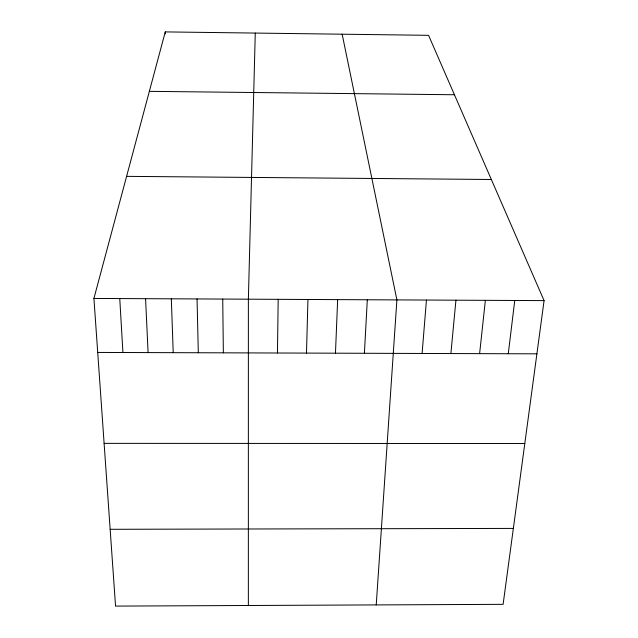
<?xml version="1.0" encoding="UTF-8"?>
<svg xmlns="http://www.w3.org/2000/svg" width="638" height="638" viewBox="0 0 638 638"><rect width="100%" height="100%" fill="white"/><g stroke="black" fill="none" stroke-linecap="round" stroke-linejoin="round"><path stroke-width="0.96" d="M248.357 605.494L248.373 299.19L255.272 33.072M277.458 353.005L278.184 299.334M306.487 353.093L307.947 299.477M335.468 353.189L337.654 299.621M364.402 353.277L367.305 299.764M376.229 604.912L396.9 299.9L342.151 34.197M422.101 353.46L426.447 300.043M450.883 353.556L455.931 300.187M479.609 353.643L485.366 300.331M508.279 353.739L514.754 300.474M544.078 300.618L503.111 604.338L115.55 606.1L93.922 298.44L165.266 31.9L428.569 35.321L544.078 300.618L93.922 298.44M110.151 529.301L513.351 528.408M104.106 443.362L524.803 443.53M97.718 352.431L536.901 353.827M126.595 176.359L491.34 179.485M149.356 91.346L454.447 94.751M119.761 298.568L122.919 352.511M145.568 298.688L148.088 352.591M165.266 31.9L165.338 33.878M171.327 298.815L173.217 352.67M197.054 298.935L198.306 352.75M222.734 299.062L223.356 352.83"/></g></svg>
